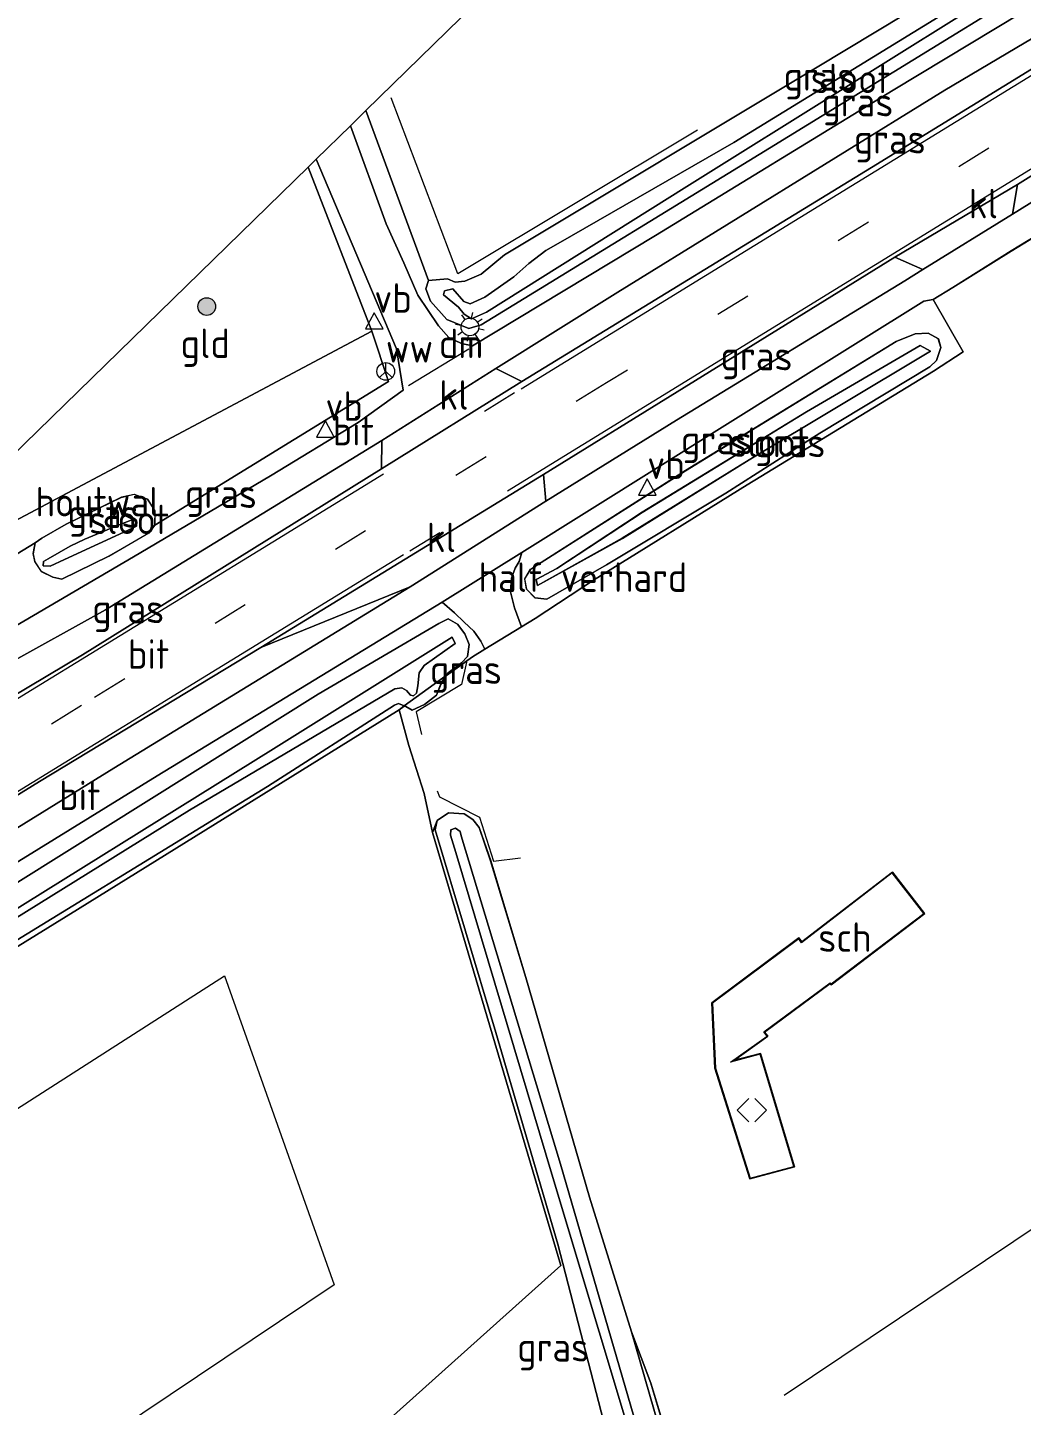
# Model space of a CAD drawing. Extents: x 253736 to 255979, y 477184 to 479215.
# Drawn here: x 255551.7 to 255636.1, y 478758 to 478874.9 of the extents above; entities that cross this region are included whole.
import ezdxf
from ezdxf.enums import TextEntityAlignment as Align

# ---------------------------------------------------------------- set-up
doc = ezdxf.new("R2010")
doc.units = 0
doc.linetypes.add('39strp', pattern=[12, 3, -9])
for name, color, linetype, lineweight in [('af-bs-doorgang', 8, 'Continuous', 18), ('af-bs-haag', 8, 'haag', 18), ('af-bs-rasterhekwerk', 8, 'hekwerk', 18), ('bp-b5-grasland', 8, 'Continuous', 18), ('bp-b5-houtwal', 8, 'houtwal', 18), ('bp-bs-bomenrij', 8, 'laanbep', 18), ('bp-bs-boom', 8, 'Continuous', 18), ('bw-bs-rona', 8, 'Continuous', 18), ('gw-bs-insteekwatergang', 8, 'Continuous', 18), ('kd-bs-dakrand', 8, 'Continuous', 18), ('kd-bs-maaiveldlijn', 8, 'Continuous', 18), ('kd-bs-nok', 8, 'Continuous', 18), ('kd-bs-opnamedtmgrens', 8, 'Continuous', 18), ('mk-bs-39streep 0.15', 8, '39strp', 18), ('mk-bs-haaientd', 8, 'haaitd', 18), ('mk-bs-streep 0.15', 8, 'Continuous', 18), ('og-b5-bebouwing', 8, 'Continuous', 18), ('og-b5-grond_ingericht', 8, 'Continuous', 18), ('og-b5-water', 8, 'Continuous', 18), ('og-bs-hoogtelijn', 8, 'Continuous', 18), ('og-bs-terreinafscheiding', 8, 'Continuous', 18), ('vh-b5-verh_soort', 8, 'Continuous', 18), ('wh-bs-waterlijn', 8, 'Continuous', 18), ('wm-bs-lichtmast', 8, 'Continuous', 18), ('wm-bs-verkeersbord', 8, 'Continuous', 18)]:
    doc.layers.add(name, color=color, linetype=linetype, lineweight=lineweight)
doc.styles.add('rtw_iso', font='isocp.shx')
doc.linetypes.add('haag', pattern='A,7,-1.5,[1,RTW.shx,S=0.75,R=45,X=0,Y=0],-1.5', length=10)
doc.linetypes.add('haaitd', pattern='A,0,-0.25,[25,RTW.shx,S=0.1,R=180,X=0,Y=0],-0.75', length=1)
doc.linetypes.add('hekwerk', pattern='A,7,-1.5,[1,RTW.shx,S=0.75,R=0,X=0,Y=0],-1.5', length=10)
doc.linetypes.add('houtwal', pattern='A,8,-1,[1,RTW.shx,S=0.75,R=45,X=0,Y=0],-1,8,-1,[4,RTW.shx,S=0.75,R=0,X=0,Y=0],-1', length=20)
doc.linetypes.add('laanbep', pattern='A,20,-1,[4,RTW.shx,S=0.75,R=0,X=0,Y=0],-1', length=22)

# ---------------------------------------------------------------- blocks, each defined once
blk = doc.blocks.new('dtbattr-r')
at = {"style": 'rtw_iso'}
blk.add_attdef('TAG', text='', height=2.5, dxfattribs=at).set_placement((0, 0), align=Align.MIDDLE_CENTER)
blk = doc.blocks.new('wegwijzer')
for q in [(-0.53, -0.53), (0, 0.75), (0.53, -0.53)]:
    blk.add_line((0, 0), q)
blk.add_circle((0, 0), 0.75)
blk = doc.blocks.new('dtbattr')
at = {"style": 'rtw_iso'}
blk.add_attdef('TAG', (0.59, 0.87), '', height=2.5, dxfattribs=at)
blk = doc.blocks.new('verkeersbord')
for p, q in [((0, 0.75), (-0.75, -0.625)), ((0.75, -0.625), (0, 0.75)), ((-0.75, -0.625), (0.75, -0.625))]:
    blk.add_line(p, q)
blk = doc.blocks.new('RW1 Buren totaal_ACAD_1_FMEBLOCK341')
at = {"layer": 'bp-b5-grasland'}
for points in [[(5.15, 0.99, 25.71), (4.64, 0.32, 25.7), (1.25, -1.64, 25.69), (-2.75, -3.61, 25.7), (-3.51, -3.43, 25.69), (-4.48, -2.95, 25.7), (-5.02, -2.11, 25.7), (-5.17, -1.43, 25.69), (-5, -0.52, 25.69), (-4.43, -0.13, 25.69), (-2.37, 1.07, 25.69), (2.31, 3.35, 25.76), (3.39, 3.61, 25.72), (4.54, 3.2, 25.71), (5.17, 2.21, 25.71)], [(-2.04, -0.8, 24.55), (-3.9, -1.87, 24.55), (-4.29, -2.09, 24.55), (-4.33, -2.47, 24.55), (-3.74, -2.5, 24.55), (-2.52, -1.94, 24.55), (3.25, 0.72, 24.55), (3.61, 0.9, 24.55), (3.61, 1.23, 24.55), (3.29, 1.48, 24.55), (2.12, 1.01, 24.55), (-0.79, -0.21, 24.55)]]:
    blk.add_polyline3d(points, close=True, dxfattribs=at)
blk = doc.blocks.new('RW1 Buren totaal_ACAD_1_FMEBLOCK347')
at = {"layer": 'bp-b5-grasland'}
for points in [[(-16.27, -8.18, 25.68), (-4.03, -0.39, 25.69), (13.88, 10.58, 25.78), (15.48, 11.23, 25.78), (16.59, 11.29, 25.79), (17.45, 10.8, 25.77), (17.67, 10.06, 25.77), (17.29, 8.97, 25.75), (16.72, 8.43, 25.71), (7.38, 2.81, 25.63), (-0.59, -2.3, 25.65), (-10.73, -8.37, 25.6), (-15.8, -11.29, 25.7), (-16.79, -11.17, 25.77), (-17.51, -10.44, 25.79), (-17.67, -9.56, 25.77), (-17.17, -8.76, 25.73)], [(15.9, 10.23, 24.79), (6.26, 4.62, 24.72), (-7.69, -3.92, 24.66), (-14.95, -8.7, 24.66), (-16.71, -9.63, 24.66), (-16.58, -10.13, 24.66), (-9.38, -6.13, 24.66), (1.38, 0.54, 24.66), (16.79, 9.76, 24.66)]]:
    blk.add_polyline3d(points, close=True, dxfattribs=at)
blk = doc.blocks.new('RW1 Buren totaal_ACAD_1_FMEBLOCK349')
at = {"layer": 'bp-b5-grasland'}
for points in [[(19.22, 9.46, 25.9), (16.7, 7.82, 25.74), (0.89, -1.83, 25.67), (-12.18, -9.93, 25.62), (-17.13, -13.18, 25.7), (-18.29, -13.9, 25.72), (-18.88, -12.27, 25.7), (-19.22, -10.93, 25.71), (-19.13, -9.77, 25.69), (-18.83, -8.91, 25.66), (-18.49, -8.36, 25.67), (-18.25, -7.57, 25.72), (4.49, 6.66, 25.76), (15.89, 13.76, 25.85), (16.66, 13.9, 25.83)], [(-16.61, -8.43, 25.68), (-17.51, -9.01, 25.73), (-18.02, -9.81, 25.77), (-17.85, -10.69, 25.79), (-17.14, -11.42, 25.77), (-16.14, -11.54, 25.7), (-11.07, -8.62, 25.6), (-0.93, -2.55, 25.65), (7.04, 2.56, 25.63), (16.38, 8.18, 25.71), (16.95, 8.72, 25.75), (17.33, 9.81, 25.77), (17.11, 10.55, 25.77), (16.24, 11.05, 25.79), (15.14, 10.98, 25.78), (13.54, 10.34, 25.78), (-4.37, -0.63, 25.69)]]:
    blk.add_polyline3d(points, close=True, dxfattribs=at)
blk = doc.blocks.new('RW1 Buren totaal_ACAD_1_FMEBLOCK352')
at = {"layer": 'og-b5-grond_ingericht'}
blk.add_polyline3d([(-44.73, -44.05, 25.68), (-47.42, -35.09, 25.72), (-49.07, -30.72, 25.59), (-52.64, -19.28, 25.67), (-58.05, -0.64, 25.68), (-61.03, 9.26, 25.62), (-62.01, 12.09, 25.62), (-62.55, 12.78, 25.59), (-63.27, 13.26, 25.59), (-64.6, 13.33, 25.53), (-65.57, 12.69, 25.48), (-65.97, 11.67, 25.42), (-66.68, 14.99, 25.53), (-67.97, 19.06, 25.58), (-68.81, 22.09, 25.52), (-68.36, 22.41, 25.48), (-68.23, 22.37, 25.34), (-67.7, 22.05, 25.36), (-66.64, 22.53, 25.42), (-65.63, 23.33, 25.42), (-65.19, 24.43, 25.47), (-64.79, 25, 25.48), (-62.58, 26.59, 25.61), (-61.53, 27.23, 25.7), (-58.42, 29.13, 25.72), (-57.25, 29.84, 25.7), (-52.31, 33.1, 25.62), (-39.24, 41.2, 25.67), (-23.43, 50.84, 25.74), (-20.91, 52.49, 25.9), (-23.47, 56.92, 25.83), (-21.79, 57.95, 25.8), (-16.84, 61.04, 25.85), (-5.35, 68.04, 25.83)], dxfattribs=at)
blk.add_polyline3d([(-24.18, 4.8, 26.13), (-26.92, 8.31, 26.13), (-34.62, 2.39, 26.13), (-34.87, 2.72, 26.13), (-42.25, -2.78, 26.13), (-41.98, -8.34, 26.13), (-39.02, -17.74, 26.13), (-35.23, -16.71, 26.13), (-38.12, -7.09, 26.13), (-40.42, -7.7, 26.13), (-37.49, -5.62, 26.13), (-37.77, -5.27, 26.13), (-32.2, -1.16, 26.13), (-32.13, -1.26, 26.13)], close=True, dxfattribs=at)
blk = doc.blocks.new('nokplat')
for p, q in [((-0.25, 1), (-1.25, 0)), ((-1.25, 0), (-0.25, -1)), ((0.25, 1), (1.25, 0)), ((1.25, 0), (0.25, -1))]:
    blk.add_line(p, q)
blk = doc.blocks.new('dtbattr-l')
at = {"style": 'rtw_iso'}
blk.add_attdef('TAG', (0, 0), '', height=2.5, dxfattribs=at)
blk = doc.blocks.new('boom')
blk.add_hatch(color=256).paths.add_polyline_path([(-0.75, 0, 1), (0.75, 0, 1)])
blk.add_circle((0, 0), 0.75)
blk = doc.blocks.new('lantaarnpaal')
for p, q in [((0, 0.75), (0, 1.25)), ((-0.75, 0), (-1.25, 0)), ((-0.88, 0.88), (-0.53, 0.53)), ((0.53, 0.53), (0.88, 0.88)), ((0.75, 0), (1.25, 0)), ((-0.53, -0.53), (-0.88, -0.88)), ((0, -0.75), (0, -1.25)), ((0.53, -0.53), (0.88, -0.88))]:
    blk.add_line(p, q)
blk.add_circle((0, 0), 0.75)

msp = doc.modelspace()

# ---------------------------------------------------------------- linework, layer by layer
at = {"layer": 'af-bs-doorgang'}
for points in [[(255589.494, 478821.521, 25.613), (255590.548, 478822.165, 25.697), (255593.654, 478824.062, 25.715), (255594.821, 478824.775, 25.697)], [(255585.399, 478809.926, 25.535), (255584.1, 478813.996, 25.583)]]:
    msp.add_polyline3d(points, dxfattribs=at)
at = {"layer": 'af-bs-haag'}
for points in [[(255580.951, 478849.166, 25.91), (255575.541, 478863.087, 25.816)], [(255588.993, 478821.06, 25.622), (255588.561, 478819.176, 25.619), (255584.724, 478816.859, 25.535), (255585.182, 478814.927, 25.61)], [(255586.512, 478810.142, 25.565), (255586.714, 478809.627, 25.547), (255590.087, 478807.91, 25.628), (255591.284, 478804.178, 25.61), (255593.591, 478804.464, 25.676)]]:
    msp.add_polyline3d(points, dxfattribs=at)
at = {"layer": 'af-bs-rasterhekwerk'}
for points in [[(255537.66, 478826.168, 25.475), (255580.951, 478849.166, 25.91)], [(255594.821, 478824.775, 25.697), (255599.767, 478828.03, 25.619), (255612.834, 478836.132, 25.667), (255628.642, 478845.776, 25.739), (255631.162, 478847.422, 25.904)], [(255589.494, 478821.521, 25.613), (255587.282, 478819.932, 25.484), (255583.716, 478817.347, 25.484), (255583.266, 478817.018, 25.523)], [(255584.1, 478813.996, 25.583), (255583.266, 478817.018, 25.523), (255555.98, 478800.068, 25.328), (255524.237, 478780.483, 25.034), (255476.533, 478751.217, 24.899), (255432.976, 478724.396, 24.695)], [(255378.341, 478670.25, 24.23), (255389.451, 478661.158, 24.287), (255406.752, 478646.642, 24.29), (255422.689, 478633.554, 24.374), (255430.779, 478626.669, 24.476), (255439.648, 478619.324, 24.401), (255456.402, 478637.687, 24.479), (255551.17, 478728.152, 25.166), (255568.117, 478743.853, 25.379), (255570.809, 478746.348, 25.193), (255597.001, 478769.856, 25.412), (255586.107, 478806.605, 25.415), (255585.399, 478809.926, 25.535)], [(255637.017, 478724.267, 25.673), (255632.693, 478724.682, 25.661), (255627.839, 478724.947, 25.679), (255620.802, 478725.66, 25.808), (255617.73, 478726.391, 25.829), (255616.199, 478727.347, 25.826), (255615.184, 478727.909, 25.802), (255614.066, 478729.031, 25.616), (255613.3, 478730.612, 25.613), (255611.602, 478736.727, 25.682), (255607.349, 478750.878, 25.676), (255604.656, 478759.846, 25.724)]]:
    msp.add_polyline3d(points, dxfattribs=at)
at = {"layer": 'bp-b5-grasland'}
for points in [[(255648.381, 478885.382, 25.886), (255614.732, 478864.702, 25.727), (255591.252, 478850.321, 25.664), (255590.231, 478849.71, 25.7), (255589.206, 478849.397, 25.679), (255587.314, 478850.159, 25.712), (255585.927, 478851.718, 25.727), (255585.547, 478852.752, 25.721), (255585.76, 478853.469, 25.709), (255587.371, 478853.621, 25.661), (255588.028, 478853.319, 25.67), (255588.849, 478853.426, 25.697), (255590.246, 478854.004, 25.718), (255592.219, 478855.635, 25.727), (255618.763, 478871.588, 25.961), (255646.447, 478888.285, 26.075)], [(255647.278, 478887.038, 24.833), (255611.679, 478865.183, 24.761), (255596.777, 478856.606, 24.746), (255595.743, 478856.015, 24.761), (255594.29, 478854.901, 24.758), (255593.005, 478853.791, 24.758), (255590.541, 478852.057, 24.758), (255589.311, 478851.494, 24.758), (255588.774, 478851.685, 24.758), (255587.84, 478852.765, 25.028), (255587.138, 478852.594, 25.028), (255587.044, 478852.241, 25.028), (255588.322, 478851.209, 25.028), (255588.795, 478850.62, 24.935), (255589.425, 478850.215, 24.926), (255590.696, 478850.793, 24.935), (255607.696, 478861.45, 24.803), (255634.713, 478878.357, 24.803), (255647.789, 478886.271, 24.836)], [(255547.019, 478827.932, 25.652), (255552.374, 478831.188, 25.691), (255552.206, 478830.276, 25.691), (255552.357, 478829.598, 25.697), (255552.894, 478828.758, 25.697), (255553.871, 478828.283, 25.694), (255554.625, 478828.105, 25.697), (255558.629, 478830.074, 25.694), (255562.014, 478832.033, 25.7), (255562.527, 478832.702, 25.712), (255582.358, 478844.895, 25.871), (255580.951, 478849.166, 25.91), (255575.541, 478863.087, 25.816), (255576.239, 478863.769, 25.784), (255583.046, 478847.682, 25.781), (255583.605, 478844.15, 25.76), (255579.783, 478841.425, 25.787), (255572.364, 478836.872, 25.739), (255560.733, 478830, 25.664), (255549.264, 478823.294, 25.688)], [(255545.273, 478800.669, 25.571), (255562.723, 478811.426, 25.583), (255586.928, 478826.167, 25.712), (255587.985, 478825.255, 25.712), (255588.795, 478824.469, 25.694), (255589.623, 478823.702, 25.694), (255590.199, 478822.854, 25.694), (255590.548, 478822.165, 25.697), (255589.494, 478821.521, 25.613), (255587.282, 478819.932, 25.484), (255587.44, 478820.171, 25.511), (255588.573, 478821.018, 25.574), (255589.09, 478821.536, 25.676), (255589.22, 478822.571, 25.673), (255588.841, 478823.466, 25.667), (255588.22, 478824.299, 25.667), (255587.438, 478824.733, 25.676), (255586.65, 478824.341, 25.673), (255576.411, 478818.339, 25.634), (255547.399, 478800.202, 25.478)], [(255448.121, 478739.185, 25.119), (255481.101, 478759.663, 25.271), (255516.332, 478781.206, 25.313), (255547.399, 478800.202, 25.478), (255576.411, 478818.339, 25.634), (255586.65, 478824.341, 25.673), (255587.438, 478824.733, 25.676), (255588.22, 478824.299, 25.667), (255588.841, 478823.466, 25.667), (255589.22, 478822.571, 25.673), (255589.09, 478821.536, 25.676), (255588.573, 478821.018, 25.574), (255587.44, 478820.171, 25.511), (255587.282, 478819.932, 25.484), (255583.716, 478817.347, 25.484), (255583.215, 478817.55, 25.346), (255582.873, 478817.42, 25.352), (255572.099, 478810.51, 25.346), (255553.808, 478799.308, 25.268), (255529.933, 478784.662, 25.037), (255489.008, 478759.601, 24.89), (255453.024, 478737.409, 24.77)], [(255438.676, 478730.008, 23.591), (255474.61, 478752.258, 23.705), (255516.37, 478777.992, 23.804), (255565.465, 478808.489, 23.906), (255582.915, 478818.808, 24.008), (255583.501, 478818.898, 23.996), (255583.9, 478818.658, 23.993), (255584.245, 478818.264, 23.993), (255584.486, 478818.222, 23.993), (255584.756, 478818.428, 23.987), (255584.873, 478819.047, 23.984), (255584.968, 478820.148, 23.987), (255585.404, 478820.796, 24.02), (255588.041, 478822.648, 24.071), (255587.772, 478823.187, 24.071), (255572.609, 478813.698, 23.996), (255545.044, 478796.572, 23.951), (255513.497, 478777.288, 23.825), (255474.3, 478753.182, 23.78), (255441.946, 478733.185, 23.712)], [(255570.809, 478746.348, 25.193), (255597.001, 478769.856, 25.412), (255586.107, 478806.605, 25.415), (255586.509, 478807.619, 25.481), (255586.334, 478806.836, 25.451), (255591.498, 478789.624, 25.352), (255596.745, 478771.644, 25.364), (255598.052, 478766.626, 25.466), (255600.862, 478755.789, 25.58)], [(255600.862, 478755.789, 25.58), (255598.052, 478766.626, 25.466), (255596.745, 478771.644, 25.364), (255591.498, 478789.624, 25.352), (255586.334, 478806.836, 25.451), (255586.509, 478807.619, 25.481), (255587.479, 478808.264, 25.526), (255588.8, 478808.195, 25.586), (255589.523, 478807.713, 25.595), (255590.063, 478807.021, 25.616), (255591.049, 478804.189, 25.625), (255594.026, 478794.295, 25.685), (255599.439, 478775.655, 25.673), (255603.009, 478764.21, 25.595), (255605.272, 478756.378, 25.586)], [(255603.661, 478755.471, 24.182), (255596.982, 478778.453, 24.155), (255588.551, 478806.322, 24.095), (255588.453, 478806.697, 24.092), (255588.074, 478806.984, 24.086), (255587.677, 478806.83, 24.083), (255587.632, 478806.365, 24.083), (255588.087, 478804.9, 24.083), (255596.332, 478777.317, 24.089), (255604.189, 478751.119, 24.128)], [(255605.272, 478756.378, 25.586), (255603.009, 478764.21, 25.595), (255604.656, 478759.846, 25.724), (255607.349, 478750.878, 25.676)]]:
    msp.add_polyline3d(points, dxfattribs=at)
for points in [[(255649.22, 478884.122, 25.911), (255625.215, 478869.63, 25.817), (255605.029, 478857.295, 25.718), (255589.498, 478847.918, 25.7), (255588.582, 478848.125, 25.673), (255587.498, 478848.636, 25.661), (255586.63, 478849.607, 25.679), (255584.873, 478852.238, 25.754), (255583.661, 478854.956, 25.76), (255582.164, 478858.279, 25.778), (255579.147, 478866.609, 25.778), (255580.46, 478867.89, 25.623), (255585.76, 478853.469, 25.709), (255585.547, 478852.752, 25.721), (255585.927, 478851.718, 25.727), (255587.314, 478850.159, 25.712), (255589.206, 478849.397, 25.679), (255590.231, 478849.71, 25.7), (255591.252, 478850.321, 25.664), (255614.732, 478864.702, 25.727), (255648.381, 478885.382, 25.886)], [(255651.658, 478880.463, 26.003), (255623.376, 478863.057, 25.997), (255593.696, 478844.901, 25.958), (255591.498, 478845.991, 25.796), (255601.842, 478852.47, 25.763), (255629.593, 478869.628, 25.844), (255650.582, 478882.078, 25.945)], [(255657.15, 478872.219, 25.955), (255640.857, 478862.514, 25.835), (255635.338, 478859.101, 25.901), (255635.764, 478861.63, 25.955), (255655.836, 478874.191, 26.013)], [(255627.725, 478854.393, 25.907), (255626.198, 478853.448, 25.895), (255606.825, 478841.622, 25.82), (255595.716, 478834.73, 25.808), (255595.518, 478837.001, 25.919), (255618.242, 478851.03, 25.946), (255625.375, 478855.448, 25.907)], [(255581.767, 478837.492, 25.937), (255556.382, 478821.684, 25.958), (255550.363, 478818.095, 25.967), (255541.128, 478814.07, 25.883), (255533.779, 478810.696, 25.775), (255529.648, 478808.772, 25.739), (255526.836, 478807.368, 25.721), (255526.366, 478807.848, 25.586), (255532.98, 478811.942, 25.631), (255539.719, 478815.627, 25.691), (255549.874, 478820.817, 25.79), (255558.338, 478825.519, 25.79), (255581.801, 478839.891, 25.787)], [(255460.815, 478751.515, 25.389), (255468.585, 478759.065, 25.725), (255482.653, 478767.733, 25.775), (255520.178, 478790.819, 25.781), (255552.751, 478810.927, 25.892), (255571.541, 478822.308, 25.853), (255584.221, 478827.448, 25.787), (255559.053, 478812.068, 25.688), (255537.643, 478798.845, 25.598), (255507.386, 478780.205, 25.49), (255475.451, 478760.547, 25.445)], [(255583.716, 478817.347, 25.484), (255587.282, 478819.932, 25.484), (255586.889, 478819.366, 25.469), (255586.449, 478818.265, 25.421), (255585.438, 478817.462, 25.415), (255584.375, 478816.978, 25.364), (255583.84, 478817.303, 25.337)], [(255583.716, 478817.347, 25.484), (255583.266, 478817.018, 25.523), (255555.98, 478800.068, 25.328), (255524.237, 478780.483, 25.034), (255476.533, 478751.217, 24.899), (255432.976, 478724.396, 24.695), (255434.627, 478726.076, 24.633), (255453.024, 478737.409, 24.77), (255489.008, 478759.601, 24.89), (255529.933, 478784.662, 25.037), (255553.808, 478799.308, 25.268), (255572.099, 478810.51, 25.346), (255582.873, 478817.42, 25.352), (255583.215, 478817.55, 25.346)]]:
    msp.add_polyline3d(points, close=True, dxfattribs=at)
at = {"layer": 'bp-b5-houtwal'}
msp.add_polyline3d([(255562.527, 478832.702, 25.712), (255562.547, 478833.925, 25.709), (255561.917, 478834.911, 25.709), (255560.767, 478835.315, 25.721), (255559.691, 478835.061, 25.763), (255555.003, 478832.776, 25.694), (255552.949, 478831.581, 25.691), (255552.374, 478831.188, 25.691), (255547.019, 478827.932, 25.652), (255544.526, 478826.451, 25.604), (255535.562, 478821.118, 25.451), (255527.416, 478816.216, 25.277), (255537.66, 478826.168, 25.475), (255580.951, 478849.166, 25.91), (255582.358, 478844.895, 25.871)], close=True, dxfattribs=at)
at = {"layer": 'bp-bs-bomenrij'}
msp.add_polyline3d([(255608.595, 478866.233, 25.796), (255588.267, 478854.031, 25.736), (255582.605, 478868.988, 25.718)], dxfattribs=at)
at = {"layer": 'gw-bs-insteekwatergang'}
for points in [[(255646.447, 478888.285, 26.075), (255618.763, 478871.588, 25.961), (255592.219, 478855.635, 25.727), (255590.246, 478854.004, 25.718), (255588.849, 478853.426, 25.697), (255588.028, 478853.319, 25.67), (255587.371, 478853.621, 25.661), (255585.76, 478853.469, 25.709), (255585.547, 478852.752, 25.721), (255585.927, 478851.718, 25.727), (255587.314, 478850.159, 25.712), (255589.206, 478849.397, 25.679), (255590.231, 478849.71, 25.7), (255591.252, 478850.321, 25.664), (255614.732, 478864.702, 25.727), (255648.381, 478885.382, 25.886)], [(255595.335, 478829.528, 25.679), (255594.435, 478828.947, 25.73), (255593.931, 478828.152, 25.769), (255594.1, 478827.272, 25.787), (255594.811, 478826.535, 25.769), (255595.808, 478826.416, 25.7), (255600.872, 478829.335, 25.601), (255611.012, 478835.408, 25.652), (255618.988, 478840.518, 25.628), (255628.328, 478846.142, 25.706), (255628.892, 478846.675, 25.754), (255629.28, 478847.771, 25.769), (255629.053, 478848.508, 25.775), (255628.191, 478849.003, 25.787), (255627.09, 478848.94, 25.781), (255625.483, 478848.294, 25.778), (255607.572, 478837.324, 25.688), (255595.335, 478829.528, 25.679)], [(255552.949, 478831.581, 25.691), (255552.374, 478831.188, 25.691), (255552.206, 478830.276, 25.691), (255552.357, 478829.598, 25.697), (255552.894, 478828.758, 25.697), (255553.871, 478828.283, 25.694), (255554.625, 478828.105, 25.697), (255558.629, 478830.074, 25.694), (255562.014, 478832.033, 25.7), (255562.527, 478832.702, 25.712), (255562.547, 478833.925, 25.709), (255561.917, 478834.911, 25.709), (255560.767, 478835.315, 25.721), (255559.691, 478835.061, 25.763), (255555.003, 478832.776, 25.694), (255552.949, 478831.581, 25.691)], [(255529.933, 478784.662, 25.037), (255553.808, 478799.308, 25.268), (255572.099, 478810.51, 25.346), (255582.873, 478817.42, 25.352), (255583.215, 478817.55, 25.346), (255583.716, 478817.347, 25.484), (255583.84, 478817.303, 25.337), (255584.375, 478816.978, 25.364), (255585.438, 478817.462, 25.415), (255586.449, 478818.265, 25.421), (255586.889, 478819.366, 25.469), (255587.282, 478819.932, 25.484), (255587.44, 478820.171, 25.511), (255588.573, 478821.018, 25.574), (255589.09, 478821.536, 25.676), (255589.22, 478822.571, 25.673), (255588.841, 478823.466, 25.667), (255588.22, 478824.299, 25.667), (255587.438, 478824.733, 25.676), (255586.65, 478824.341, 25.673), (255576.411, 478818.339, 25.634), (255547.399, 478800.202, 25.478)], [(255605.272, 478756.378, 25.586), (255603.009, 478764.21, 25.595), (255599.439, 478775.655, 25.673), (255594.026, 478794.295, 25.685), (255591.049, 478804.189, 25.625), (255590.063, 478807.021, 25.616), (255589.523, 478807.713, 25.595), (255588.8, 478808.195, 25.586), (255587.479, 478808.264, 25.526), (255586.509, 478807.619, 25.481), (255586.334, 478806.836, 25.451), (255591.498, 478789.624, 25.352), (255596.745, 478771.644, 25.364), (255598.052, 478766.626, 25.466), (255600.862, 478755.789, 25.58)]]:
    msp.add_polyline3d(points, dxfattribs=at)
at = {"layer": 'kd-bs-dakrand'}
msp.add_polyline3d([(255627.824, 478799.739, 28.293), (255625.146, 478803.168, 28.179), (255617.448, 478797.251, 28.062), (255617.199, 478797.587, 28.062), (255609.871, 478792.126, 28.024), (255610.142, 478786.603, 28.512), (255613.088, 478777.249, 28.562), (255616.786, 478778.259, 28.695), (255613.919, 478787.781, 28.667), (255611.401, 478787.118, 27.983), (255614.512, 478789.323, 28.092), (255614.23, 478789.671, 28.179), (255619.885, 478793.847, 28.195), (255619.954, 478793.746, 28.195), (255627.824, 478799.739, 28.293)], dxfattribs=at)
at = {"layer": 'kd-bs-maaiveldlijn'}
msp.add_polyline3d([(255627.894, 478799.73, 26.132), (255625.155, 478803.238, 26.132), (255617.458, 478797.322, 26.132), (255617.209, 478797.657, 26.132), (255609.82, 478792.15, 26.132), (255610.092, 478786.594, 26.132), (255613.055, 478777.188, 26.132), (255616.849, 478778.224, 26.132), (255613.953, 478787.841, 26.132), (255611.651, 478787.234, 26.132), (255614.584, 478789.313, 26.132), (255614.302, 478789.662, 26.132), (255619.873, 478793.776, 26.132), (255619.942, 478793.674, 26.132), (255627.894, 478799.73, 26.132)], dxfattribs=at)
at = {"layer": 'kd-bs-opnamedtmgrens'}
msp.add_polyline3d([(255628.676, 478914.962, 25.524), (255580.46, 478867.89, 25.623), (255579.147, 478866.609, 25.778), (255576.239, 478863.769, 25.784), (255575.541, 478863.087, 25.816), (255537.66, 478826.168, 25.475), (255527.416, 478816.216, 25.277), (255523.676, 478812.582, 24.593), (255520.666, 478809.659, 24.593), (255517.562, 478806.644, 25.337), (255513.862, 478803.049, 25.445), (255503.851, 478793.324, 25.481), (255492.648, 478782.44, 25.72), (255492.111, 478781.918, 25.694), (255480.895, 478771.023, 25.901), (255469.871, 478760.315, 25.685), (255468.585, 478759.065, 25.725), (255460.815, 478751.515, 25.389)], dxfattribs=at)
at = {"layer": 'mk-bs-39streep 0.15'}
for points in [[(255653.799, 478877.249, 26.15), (255600.875, 478844.771, 26.045), (255556.314, 478817.386, 25.985), (255505.858, 478786.374, 25.82), (255480.895, 478771.023, 25.901)], [(255593.068, 478843.933, 26), (255583.66, 478838.135, 26.012)], [(255584.181, 478830.509, 25.964), (255591.456, 478834.995, 25.979)]]:
    msp.add_polyline3d(points, dxfattribs=at)
at = {"layer": 'mk-bs-haaientd'}
msp.add_polyline3d([(255584.082, 478844.559, 25.784), (255589.203, 478847.678, 25.733)], dxfattribs=at)
at = {"layer": 'mk-bs-streep 0.15'}
for points in [[(255593.64, 478844.279, 26.036), (255617.291, 478858.828, 25.991), (255651.902, 478880.097, 26.006)], [(255592.477, 478835.614, 25.994), (255636.155, 478862.47, 26.009), (255655.64, 478874.485, 26.006)], [(255492.111, 478781.918, 25.694), (255494.379, 478783.276, 25.724), (255524.52, 478801.765, 25.835), (255551.247, 478818.211, 25.916), (255572.556, 478831.292, 25.925), (255581.938, 478837.054, 26.015)], [(255469.871, 478760.315, 25.685), (255502.199, 478780.214, 25.679), (255533.813, 478799.611, 25.778), (255565.333, 478818.963, 25.835), (255583.642, 478830.194, 25.931)]]:
    msp.add_polyline3d(points, dxfattribs=at)
at = {"layer": 'og-b5-bebouwing'}
msp.add_polyline3d([(255627.894, 478799.73, 26.132), (255619.942, 478793.674, 26.132), (255619.873, 478793.776, 26.132), (255614.302, 478789.662, 26.132), (255614.584, 478789.313, 26.132), (255611.651, 478787.234, 26.132), (255613.953, 478787.841, 26.132), (255616.849, 478778.224, 26.132), (255613.055, 478777.188, 26.132), (255610.092, 478786.594, 26.132), (255609.82, 478792.15, 26.132), (255617.209, 478797.657, 26.132), (255617.458, 478797.322, 26.132), (255625.155, 478803.238, 26.132)], close=True, dxfattribs=at)
at = {"layer": 'og-b5-grond_ingericht'}
for points in [[(255646.447, 478888.285, 26.075), (255618.763, 478871.588, 25.961), (255592.219, 478855.635, 25.727), (255590.246, 478854.004, 25.718), (255588.849, 478853.426, 25.697), (255588.028, 478853.319, 25.67), (255587.371, 478853.621, 25.661), (255585.76, 478853.469, 25.709), (255580.46, 478867.89, 25.623), (255628.676, 478914.962, 25.524)], [(255580.951, 478849.166, 25.91), (255537.66, 478826.168, 25.475), (255575.541, 478863.087, 25.816)], [(255584.1, 478813.996, 25.583), (255585.399, 478809.926, 25.535), (255586.107, 478806.605, 25.415), (255597.001, 478769.856, 25.412), (255570.809, 478746.348, 25.193), (255568.117, 478743.853, 25.379), (255551.17, 478728.152, 25.166), (255456.402, 478637.687, 24.479), (255439.648, 478619.324, 24.401), (255430.779, 478626.669, 24.476), (255422.689, 478633.554, 24.374), (255406.752, 478646.642, 24.29), (255389.451, 478661.158, 24.287), (255378.341, 478670.25, 24.23), (255387.302, 478677.915, 24.349), (255432.976, 478724.396, 24.695), (255476.533, 478751.217, 24.899), (255524.237, 478780.483, 25.034), (255555.98, 478800.068, 25.328), (255583.266, 478817.018, 25.523)]]:
    msp.add_polyline3d(points, close=True, dxfattribs=at)
at = {"layer": 'og-b5-water'}
for points in [[(255647.789, 478886.271, 24.836), (255634.713, 478878.357, 24.803), (255607.696, 478861.45, 24.803), (255590.696, 478850.793, 24.935), (255589.425, 478850.215, 24.926), (255588.795, 478850.62, 24.935), (255588.322, 478851.209, 25.028), (255587.044, 478852.241, 25.028), (255587.138, 478852.594, 25.028), (255587.84, 478852.765, 25.028), (255588.774, 478851.685, 24.758), (255589.311, 478851.494, 24.758), (255590.541, 478852.057, 24.758), (255593.005, 478853.791, 24.758), (255594.29, 478854.901, 24.758), (255595.743, 478856.015, 24.761), (255596.777, 478856.606, 24.746), (255611.679, 478865.183, 24.761), (255647.278, 478887.038, 24.833)], [(255627.508, 478847.941, 24.794), (255628.396, 478847.467, 24.656), (255612.987, 478838.25, 24.656), (255602.224, 478831.58, 24.656), (255595.022, 478827.582, 24.656), (255594.9, 478828.078, 24.656), (255596.651, 478829.012, 24.656), (255603.913, 478833.787, 24.659), (255617.863, 478842.33, 24.722)], [(255555.341, 478830.912, 24.548), (255556.587, 478831.501, 24.548), (255559.497, 478832.721, 24.548), (255560.671, 478833.188, 24.548), (255560.984, 478832.945, 24.548), (255560.985, 478832.606, 24.548), (255560.631, 478832.435, 24.548), (255554.854, 478829.771, 24.548), (255553.636, 478829.212, 24.548), (255553.046, 478829.244, 24.548), (255553.082, 478829.617, 24.548), (255553.472, 478829.837, 24.548)], [(255438.676, 478730.008, 23.591), (255441.946, 478733.185, 23.712), (255474.3, 478753.182, 23.78), (255513.497, 478777.288, 23.825), (255545.044, 478796.572, 23.951), (255572.609, 478813.698, 23.996), (255587.772, 478823.187, 24.071), (255588.041, 478822.648, 24.071), (255585.404, 478820.796, 24.02), (255584.968, 478820.148, 23.987), (255584.873, 478819.047, 23.984), (255584.756, 478818.428, 23.987), (255584.486, 478818.222, 23.993), (255584.245, 478818.264, 23.993), (255583.9, 478818.658, 23.993), (255583.501, 478818.898, 23.996), (255582.915, 478818.808, 24.008), (255565.465, 478808.489, 23.906), (255516.37, 478777.992, 23.804), (255474.61, 478752.258, 23.705)]]:
    msp.add_polyline3d(points, close=True, dxfattribs=at)
msp.add_polyline3d([(255604.189, 478751.119, 24.128), (255596.332, 478777.317, 24.089), (255588.087, 478804.9, 24.083), (255587.632, 478806.365, 24.083), (255587.677, 478806.83, 24.083), (255588.074, 478806.984, 24.086), (255588.453, 478806.697, 24.092), (255588.551, 478806.322, 24.095), (255596.982, 478778.453, 24.155), (255603.661, 478755.471, 24.182)], dxfattribs=at)
at = {"layer": 'og-bs-hoogtelijn'}
for points in [[(255646.934, 478731.681, 25.934), (255710.268, 478776.523, 25.823), (255689.223, 478807.923, 25.886), (255615.956, 478758.819, 25.946)], [(255421.711, 478700.382, 24.536), (255568.444, 478794.444, 25.136), (255577.764, 478768.195, 25.283), (255521.936, 478730.779, 24.947), (255450.414, 478682.844, 24.509), (255413.781, 478658.292, 24.335), (255438.145, 478639.365, 24.401), (255478.379, 478666.33, 24.569)]]:
    msp.add_polyline3d(points, dxfattribs=at)
at = {"layer": 'og-bs-terreinafscheiding'}
for points in [[(255649.22, 478884.122, 25.911), (255625.215, 478869.63, 25.817), (255605.029, 478857.295, 25.718), (255589.498, 478847.918, 25.7), (255588.582, 478848.125, 25.673), (255587.498, 478848.636, 25.661), (255586.63, 478849.607, 25.679), (255584.873, 478852.238, 25.754), (255583.661, 478854.956, 25.76), (255582.164, 478858.279, 25.778), (255579.147, 478866.609, 25.778)], [(255503.851, 478793.324, 25.481), (255511.221, 478798.554, 25.529), (255519.451, 478803.55, 25.592), (255526.366, 478807.848, 25.586), (255532.98, 478811.942, 25.631), (255539.719, 478815.627, 25.691), (255549.874, 478820.817, 25.79), (255558.338, 478825.519, 25.79), (255581.801, 478839.891, 25.787), (255591.498, 478845.991, 25.796), (255601.842, 478852.47, 25.763), (255629.593, 478869.628, 25.844), (255650.582, 478882.078, 25.945)], [(255492.648, 478782.44, 25.72), (255499.668, 478787.599, 25.769), (255519.665, 478802.894, 25.73), (255526.836, 478807.368, 25.721), (255529.648, 478808.772, 25.739), (255533.779, 478810.696, 25.775), (255541.128, 478814.07, 25.883), (255550.363, 478818.095, 25.967), (255556.382, 478821.684, 25.958), (255581.767, 478837.492, 25.937), (255593.696, 478844.901, 25.958), (255623.376, 478863.057, 25.997), (255651.658, 478880.463, 26.003)], [(255468.585, 478759.065, 25.725), (255482.653, 478767.733, 25.775), (255520.178, 478790.819, 25.781), (255552.751, 478810.927, 25.892), (255571.541, 478822.308, 25.853), (255595.518, 478837.001, 25.919), (255618.242, 478851.03, 25.946), (255625.375, 478855.448, 25.907), (255635.764, 478861.63, 25.955), (255655.836, 478874.191, 26.013)], [(255657.15, 478872.219, 25.955), (255640.857, 478862.514, 25.835), (255635.338, 478859.101, 25.901), (255627.725, 478854.393, 25.907), (255626.198, 478853.448, 25.895), (255606.825, 478841.622, 25.82), (255595.716, 478834.73, 25.808), (255584.221, 478827.448, 25.787), (255559.053, 478812.068, 25.688), (255537.643, 478798.845, 25.598), (255507.386, 478780.205, 25.49), (255475.451, 478760.547, 25.445), (255460.815, 478751.515, 25.389)], [(255452.33, 478743.273, 25.196), (255481.655, 478761.491, 25.343), (255515.202, 478782.249, 25.4), (255545.273, 478800.669, 25.571), (255562.723, 478811.426, 25.583), (255586.928, 478826.167, 25.712), (255593.701, 478830.39, 25.718), (255616.438, 478844.618, 25.76), (255627.832, 478851.721, 25.85), (255628.603, 478851.853, 25.832), (255630.281, 478852.88, 25.799), (255635.237, 478855.977, 25.85), (255646.723, 478862.973, 25.826), (255649.014, 478864.539, 25.802), (255651.562, 478866.109, 25.739), (255654, 478867.623, 25.748), (255656.634, 478869.14, 25.775), (255658.544, 478870.126, 25.777)], [(255585.76, 478853.469, 25.709), (255580.46, 478867.89, 25.623)], [(255576.239, 478863.769, 25.784), (255583.046, 478847.682, 25.781), (255583.605, 478844.15, 25.76), (255579.783, 478841.425, 25.787), (255572.364, 478836.872, 25.739), (255560.733, 478830, 25.664), (255549.264, 478823.294, 25.688), (255540.826, 478818.912, 25.679), (255536.098, 478816.524, 25.604), (255528.857, 478812.31, 25.499), (255520.224, 478807.084, 25.457), (255513.862, 478803.049, 25.445)], [(255635.338, 478859.101, 25.901), (255635.764, 478861.63, 25.955)], [(255625.375, 478855.448, 25.907), (255627.725, 478854.393, 25.907)], [(255631.162, 478847.422, 25.904), (255628.603, 478851.853, 25.832)], [(255562.527, 478832.702, 25.712), (255582.358, 478844.895, 25.871), (255580.951, 478849.166, 25.91)], [(255593.696, 478844.901, 25.958), (255591.498, 478845.991, 25.796)], [(255581.801, 478839.891, 25.787), (255581.767, 478837.492, 25.937)], [(255595.716, 478834.73, 25.808), (255595.518, 478837.001, 25.919)], [(255547.019, 478827.932, 25.652), (255552.374, 478831.188, 25.691)], [(255593.654, 478824.062, 25.715), (255593.07, 478825.683, 25.703), (255592.731, 478827.031, 25.712), (255592.819, 478828.186, 25.694), (255593.116, 478829.047, 25.664), (255593.461, 478829.599, 25.67), (255593.701, 478830.39, 25.718)], [(255584.221, 478827.448, 25.787), (255571.541, 478822.308, 25.853)], [(255586.928, 478826.167, 25.712), (255587.985, 478825.255, 25.712), (255588.795, 478824.469, 25.694), (255589.623, 478823.702, 25.694), (255590.199, 478822.854, 25.694), (255590.548, 478822.165, 25.697)], [(255586.509, 478807.619, 25.481), (255586.107, 478806.605, 25.415)], [(255604.656, 478759.846, 25.724), (255603.009, 478764.21, 25.595)]]:
    msp.add_polyline3d(points, dxfattribs=at)
at = {"layer": 'vh-b5-verh_soort'}
for points in [[(255549.264, 478823.294, 25.688), (255560.733, 478830, 25.664), (255572.364, 478836.872, 25.739), (255579.783, 478841.425, 25.787), (255583.605, 478844.15, 25.76), (255583.046, 478847.682, 25.781), (255576.239, 478863.769, 25.784), (255579.147, 478866.609, 25.778), (255582.164, 478858.279, 25.778), (255583.661, 478854.956, 25.76), (255584.873, 478852.238, 25.754), (255586.63, 478849.607, 25.679), (255587.498, 478848.636, 25.661), (255588.582, 478848.125, 25.673), (255589.498, 478847.918, 25.7), (255605.029, 478857.295, 25.718), (255625.215, 478869.63, 25.817), (255649.22, 478884.122, 25.911)], [(255650.582, 478882.078, 25.945), (255629.593, 478869.628, 25.844), (255601.842, 478852.47, 25.763), (255591.498, 478845.991, 25.796), (255581.801, 478839.891, 25.787), (255558.338, 478825.519, 25.79), (255549.874, 478820.817, 25.79)], [(255550.363, 478818.095, 25.967), (255556.382, 478821.684, 25.958), (255581.767, 478837.492, 25.937), (255593.696, 478844.901, 25.958), (255623.376, 478863.057, 25.997), (255651.658, 478880.463, 26.003)], [(255655.836, 478874.191, 26.013), (255635.764, 478861.63, 25.955), (255625.375, 478855.448, 25.907), (255618.242, 478851.03, 25.946), (255595.518, 478837.001, 25.919), (255571.541, 478822.308, 25.853), (255552.751, 478810.927, 25.892), (255520.178, 478790.819, 25.781)], [(255646.723, 478862.973, 25.826), (255635.237, 478855.977, 25.85), (255630.281, 478852.88, 25.799), (255628.603, 478851.853, 25.832), (255627.832, 478851.721, 25.85), (255616.438, 478844.618, 25.76), (255593.701, 478830.39, 25.718), (255586.928, 478826.167, 25.712), (255562.723, 478811.426, 25.583), (255545.273, 478800.669, 25.571), (255515.202, 478782.249, 25.4), (255481.655, 478761.491, 25.343), (255452.33, 478743.273, 25.196)], [(255460.815, 478751.515, 25.389), (255475.451, 478760.547, 25.445), (255507.386, 478780.205, 25.49), (255537.643, 478798.845, 25.598), (255559.053, 478812.068, 25.688), (255584.221, 478827.448, 25.787), (255595.716, 478834.73, 25.808), (255606.825, 478841.622, 25.82), (255626.198, 478853.448, 25.895), (255627.725, 478854.393, 25.907), (255635.338, 478859.101, 25.901), (255640.857, 478862.514, 25.835)]]:
    msp.add_polyline3d(points, dxfattribs=at)
for points in [[(255635.338, 478859.101, 25.901), (255627.725, 478854.393, 25.907), (255625.375, 478855.448, 25.907), (255635.764, 478861.63, 25.955)], [(255593.696, 478844.901, 25.958), (255581.767, 478837.492, 25.937), (255581.801, 478839.891, 25.787), (255591.498, 478845.991, 25.796)], [(255595.716, 478834.73, 25.808), (255584.221, 478827.448, 25.787), (255571.541, 478822.308, 25.853), (255595.518, 478837.001, 25.919)], [(255593.654, 478824.062, 25.715), (255590.548, 478822.165, 25.697), (255590.199, 478822.854, 25.694), (255589.623, 478823.702, 25.694), (255588.795, 478824.469, 25.694), (255587.985, 478825.255, 25.712), (255586.928, 478826.167, 25.712), (255593.701, 478830.39, 25.718), (255593.461, 478829.599, 25.67), (255593.116, 478829.047, 25.664), (255592.819, 478828.186, 25.694), (255592.731, 478827.031, 25.712), (255593.07, 478825.683, 25.703)]]:
    msp.add_polyline3d(points, close=True, dxfattribs=at)
at = {"layer": 'wh-bs-waterlijn'}
for points in [[(255647.278, 478887.038, 24.833), (255611.679, 478865.183, 24.761), (255596.777, 478856.606, 24.746), (255595.743, 478856.015, 24.761), (255594.29, 478854.901, 24.758), (255593.005, 478853.791, 24.758), (255590.541, 478852.057, 24.758), (255589.311, 478851.494, 24.758), (255588.774, 478851.685, 24.758), (255587.84, 478852.765, 25.028), (255587.138, 478852.594, 25.028), (255587.044, 478852.241, 25.028), (255588.322, 478851.209, 25.028), (255588.795, 478850.62, 24.935), (255589.425, 478850.215, 24.926), (255590.696, 478850.793, 24.935), (255607.696, 478861.45, 24.803), (255634.713, 478878.357, 24.803), (255647.789, 478886.271, 24.836)], [(255627.508, 478847.941, 24.794), (255617.863, 478842.33, 24.722), (255603.913, 478833.787, 24.659), (255596.651, 478829.012, 24.656), (255594.9, 478828.078, 24.656), (255595.022, 478827.582, 24.656), (255602.224, 478831.58, 24.656), (255612.987, 478838.25, 24.656), (255628.396, 478847.467, 24.656), (255627.508, 478847.941, 24.794)], [(255555.341, 478830.912, 24.548), (255553.472, 478829.837, 24.548), (255553.082, 478829.617, 24.548), (255553.046, 478829.244, 24.548), (255553.636, 478829.212, 24.548), (255554.854, 478829.771, 24.548), (255560.631, 478832.435, 24.548), (255560.985, 478832.606, 24.548), (255560.984, 478832.945, 24.548), (255560.671, 478833.188, 24.548), (255559.497, 478832.721, 24.548), (255556.587, 478831.501, 24.548), (255555.341, 478830.912, 24.548)], [(255438.676, 478730.008, 23.591), (255474.61, 478752.258, 23.705), (255516.37, 478777.992, 23.804), (255565.465, 478808.489, 23.906), (255582.915, 478818.808, 24.008), (255583.501, 478818.898, 23.996), (255583.9, 478818.658, 23.993), (255584.245, 478818.264, 23.993), (255584.486, 478818.222, 23.993), (255584.756, 478818.428, 23.987), (255584.873, 478819.047, 23.984), (255584.968, 478820.148, 23.987), (255585.404, 478820.796, 24.02), (255588.041, 478822.648, 24.071), (255587.772, 478823.187, 24.071), (255572.609, 478813.698, 23.996), (255545.044, 478796.572, 23.951), (255513.497, 478777.288, 23.825), (255474.3, 478753.182, 23.78), (255441.946, 478733.185, 23.712)], [(255603.661, 478755.471, 24.182), (255596.982, 478778.453, 24.155), (255588.551, 478806.322, 24.095), (255588.453, 478806.697, 24.092), (255588.074, 478806.984, 24.086), (255587.677, 478806.83, 24.083), (255587.632, 478806.365, 24.083), (255588.087, 478804.9, 24.083), (255596.332, 478777.317, 24.089), (255604.189, 478751.119, 24.128)]]:
    msp.add_polyline3d(points, dxfattribs=at)

# ---------------------------------------------------------------- block references
at = {"layer": 'bp-b5-grasland'}
ref = msp.add_blockref('dtbattr-r', (255615.914062, 478868.84375, 25.253), dxfattribs=at)
ref.add_attrib('TAG', 'gras', dxfattribs={"layer": '0', "height": 2.5, "style": 'rtw_iso'}).set_placement((255615.914062, 478868.84375, 25.253), align=Align.BOTTOM_LEFT)
ref = msp.add_blockref('dtbattr-r', (255619.125, 478866.65625, 25.740364), dxfattribs=at)
ref.add_attrib('TAG', 'gras', dxfattribs={"layer": '0', "height": 2.5, "style": 'rtw_iso'}).set_placement((255619.125, 478866.65625, 25.740364), align=Align.BOTTOM_LEFT)
ref = msp.add_blockref('dtbattr-r', (255621.875, 478863.5, 25.913625), dxfattribs=at)
ref.add_attrib('TAG', 'gras', dxfattribs={"layer": '0', "height": 2.5, "style": 'rtw_iso'}).set_placement((255621.875, 478863.5, 25.913625), align=Align.BOTTOM_LEFT)
for name, p in [('RW1 Buren totaal_ACAD_1_FMEBLOCK349', (255611.9465, 478837.9575)), ('RW1 Buren totaal_ACAD_1_FMEBLOCK347', (255611.6055, 478837.7095)), ('RW1 Buren totaal_ACAD_1_FMEBLOCK341', (255557.3765, 478831.71))]:
    msp.add_blockref(name, p, dxfattribs=at)
ref = msp.add_blockref('dtbattr-r', (255610.5625, 478845.09375, 25.888625), dxfattribs=at)
ref.add_attrib('TAG', 'gras', dxfattribs={"layer": '0', "height": 2.5, "style": 'rtw_iso'}).set_placement((255610.5625, 478845.09375, 25.888625), align=Align.BOTTOM_LEFT)
ref = msp.add_blockref('dtbattr-r', (255607.203125, 478837.96875, 25.731765), dxfattribs=at)
ref.add_attrib('TAG', 'gras', dxfattribs={"layer": '0', "height": 2.5, "style": 'rtw_iso'}).set_placement((255607.203125, 478837.96875, 25.731765), align=Align.BOTTOM_LEFT)
ref = msp.add_blockref('dtbattr-r', (255613.359375, 478837.71875, 25.354893), dxfattribs=at)
ref.add_attrib('TAG', 'gras', dxfattribs={"layer": '0', "height": 2.5, "style": 'rtw_iso'}).set_placement((255613.359375, 478837.71875, 25.354893), align=Align.BOTTOM_LEFT)
ref = msp.add_blockref('dtbattr-r', (255565.085938, 478833.40625, 25.652743), dxfattribs=at)
ref.add_attrib('TAG', 'gras', dxfattribs={"layer": '0', "height": 2.5, "style": 'rtw_iso'}).set_placement((255565.085938, 478833.40625, 25.652743), align=Align.BOTTOM_LEFT)
ref = msp.add_blockref('dtbattr-r', (255555.125, 478831.71875, 25.186069), dxfattribs=at)
ref.add_attrib('TAG', 'gras', dxfattribs={"layer": '0', "height": 2.5, "style": 'rtw_iso'}).set_placement((255555.125, 478831.71875, 25.186069), align=Align.BOTTOM_LEFT)
ref = msp.add_blockref('dtbattr-r', (255557.21875, 478823.625, 25.799429), dxfattribs=at)
ref.add_attrib('TAG', 'gras', dxfattribs={"layer": '0', "height": 2.5, "style": 'rtw_iso'}).set_placement((255557.21875, 478823.625, 25.799429), align=Align.BOTTOM_LEFT)
ref = msp.add_blockref('dtbattr-r', (255585.890625, 478818.46875, 25.43225), dxfattribs=at)
ref.add_attrib('TAG', 'gras', dxfattribs={"layer": '0', "height": 2.5, "style": 'rtw_iso'}).set_placement((255585.890625, 478818.46875, 25.43225), align=Align.BOTTOM_LEFT)
ref = msp.add_blockref('dtbattr-r', (255593.296875, 478760.9375, 25.911875), dxfattribs=at)
ref.add_attrib('TAG', 'gras', dxfattribs={"layer": '0', "height": 2.5, "style": 'rtw_iso'}).set_placement((255593.296875, 478760.9375, 25.911875), align=Align.BOTTOM_LEFT)
at = {"layer": 'bp-b5-houtwal'}
ref = msp.add_blockref('dtbattr-r', (255552.398438, 478832.6875, 25.665125), dxfattribs=at)
ref.add_attrib('TAG', 'houtwal', dxfattribs={"layer": '0', "height": 2.5, "style": 'rtw_iso'}).set_placement((255552.398438, 478832.6875, 25.665125), align=Align.BOTTOM_LEFT)
at = {"layer": 'bp-bs-boom'}
msp.add_blockref('boom', (255566.94, 478851.26, 25.886), dxfattribs=at)
at = {"layer": 'bw-bs-rona'}
ref = msp.add_blockref('dtbattr', (255582.141, 478845.753, 25.847), dxfattribs=at)
ref.add_attrib('TAG', 'ww', dxfattribs={"layer": '0', "height": 2.5, "style": 'rtw_iso'}).set_placement((255582.141, 478845.753, 25.847), align=Align.BOTTOM_LEFT)
msp.add_blockref('wegwijzer', (255582.141, 478845.753, 25.847), dxfattribs=at)
at = {"layer": 'kd-bs-nok'}
msp.add_blockref('nokplat', (255613.222, 478783.034, 28.667), dxfattribs=at)
at = {"layer": 'mk-bs-haaientd'}
ref = msp.add_blockref('dtbattr-l', (255586.655367, 478846.126337, 25.758372), dxfattribs=at)
ref.add_attrib('TAG', 'dm', dxfattribs={"layer": '0', "height": 2.5, "style": 'rtw_iso'}).set_placement((255586.655367, 478846.126337, 25.758372), align=Align.BOTTOM_LEFT)
at = {"layer": 'og-b5-bebouwing'}
ref = msp.add_blockref('dtbattr-r', (255618.859375, 478795.71875, 26.132), dxfattribs=at)
ref.add_attrib('TAG', 'sch', dxfattribs={"layer": '0', "height": 2.5, "style": 'rtw_iso'}).set_placement((255618.859375, 478795.71875, 26.132), align=Align.BOTTOM_LEFT)
at = {"layer": 'og-b5-grond_ingericht'}
msp.add_blockref('RW1 Buren totaal_ACAD_1_FMEBLOCK352', (255652.0745, 478794.9325), dxfattribs=at)
ref = msp.add_blockref('dtbattr-r', (255564.717333, 478846.140333, 25.77775), dxfattribs=at)
ref.add_attrib('TAG', 'gld', dxfattribs={"layer": '0', "height": 2.5, "style": 'rtw_iso'}).set_placement((255564.717333, 478846.140333, 25.77775), align=Align.BOTTOM_LEFT)
at = {"layer": 'og-b5-water'}
ref = msp.add_blockref('dtbattr-r', (255618.21875, 478868.625, 24.85385), dxfattribs=at)
ref.add_attrib('TAG', 'sloot', dxfattribs={"layer": '0', "height": 2.5, "style": 'rtw_iso'}).set_placement((255618.21875, 478868.625, 24.85385), align=Align.BOTTOM_LEFT)
ref = msp.add_blockref('dtbattr-r', (255611.304688, 478837.75, 24.6905), dxfattribs=at)
ref.add_attrib('TAG', 'sloot', dxfattribs={"layer": '0', "height": 2.5, "style": 'rtw_iso'}).set_placement((255611.304688, 478837.75, 24.6905), align=Align.BOTTOM_LEFT)
ref = msp.add_blockref('dtbattr-r', (255556.953125, 478831.1875, 24.548), dxfattribs=at)
ref.add_attrib('TAG', 'sloot', dxfattribs={"layer": '0', "height": 2.5, "style": 'rtw_iso'}).set_placement((255556.953125, 478831.1875, 24.548), align=Align.BOTTOM_LEFT)
at = {"layer": 'vh-b5-verh_soort'}
ref = msp.add_blockref('dtbattr-r', (255631.632812, 478858, 25.9142), dxfattribs=at)
ref.add_attrib('TAG', 'kl', dxfattribs={"layer": '0', "height": 2.5, "style": 'rtw_iso'}).set_placement((255631.632812, 478858, 25.9142), align=Align.BOTTOM_LEFT)
ref = msp.add_blockref('dtbattr-r', (255586.679688, 478841.75, 25.8872), dxfattribs=at)
ref.add_attrib('TAG', 'kl', dxfattribs={"layer": '0', "height": 2.5, "style": 'rtw_iso'}).set_placement((255586.679688, 478841.75, 25.8872), align=Align.BOTTOM_LEFT)
ref = msp.add_blockref('dtbattr-r', (255577.632812, 478838.71875, 25.710432), dxfattribs=at)
ref.add_attrib('TAG', 'bit', dxfattribs={"layer": '0', "height": 2.5, "style": 'rtw_iso'}).set_placement((255577.632812, 478838.71875, 25.710432), align=Align.BOTTOM_LEFT)
ref = msp.add_blockref('dtbattr-r', (255585.617188, 478829.65625, 25.835), dxfattribs=at)
ref.add_attrib('TAG', 'kl', dxfattribs={"layer": '0', "height": 2.5, "style": 'rtw_iso'}).set_placement((255585.617188, 478829.65625, 25.835), align=Align.BOTTOM_LEFT)
ref = msp.add_blockref('dtbattr-r', (255590.015625, 478826.28125, 25.699571), dxfattribs=at)
ref.add_attrib('TAG', 'half verhard', dxfattribs={"layer": '0', "height": 2.5, "style": 'rtw_iso'}).set_placement((255590.015625, 478826.28125, 25.699571), align=Align.BOTTOM_LEFT)
ref = msp.add_blockref('dtbattr-r', (255560.25, 478819.75, 25.879267), dxfattribs=at)
ref.add_attrib('TAG', 'bit', dxfattribs={"layer": '0', "height": 2.5, "style": 'rtw_iso'}).set_placement((255560.25, 478819.75, 25.879267), align=Align.BOTTOM_LEFT)
ref = msp.add_blockref('dtbattr-r', (255554.40625, 478807.75, 25.7055), dxfattribs=at)
ref.add_attrib('TAG', 'bit', dxfattribs={"layer": '0', "height": 2.5, "style": 'rtw_iso'}).set_placement((255554.40625, 478807.75, 25.7055), align=Align.BOTTOM_LEFT)
at = {"layer": 'wm-bs-lichtmast', "rotation": 33.8}
msp.add_blockref('lantaarnpaal', (255589.285, 478849.527, 25.67), dxfattribs=at)
at = {"layer": 'wm-bs-verkeersbord'}
ref = msp.add_blockref('dtbattr', (255581.164, 478849.979, 25.856), dxfattribs=at)
ref.add_attrib('TAG', 'vb', dxfattribs={"layer": '0', "height": 2.5, "style": 'rtw_iso'}).set_placement((255581.164, 478849.979, 25.856), align=Align.BOTTOM_LEFT)
for p in [(255581.164, 478849.979, 25.856), (255577.013, 478840.805, 25.901), (255604.337, 478835.869, 25.784)]:
    msp.add_blockref('verkeersbord', p, dxfattribs=at)
ref = msp.add_blockref('dtbattr', (255577.013, 478840.805, 25.901), dxfattribs=at)
ref.add_attrib('TAG', 'vb', dxfattribs={"layer": '0', "height": 2.5, "style": 'rtw_iso'}).set_placement((255577.013, 478840.805, 25.901), align=Align.BOTTOM_LEFT)
ref = msp.add_blockref('dtbattr', (255604.337, 478835.869, 25.784), dxfattribs=at)
ref.add_attrib('TAG', 'vb', dxfattribs={"layer": '0', "height": 2.5, "style": 'rtw_iso'}).set_placement((255604.337, 478835.869, 25.784), align=Align.BOTTOM_LEFT)

doc.saveas('drawing.dxf')
